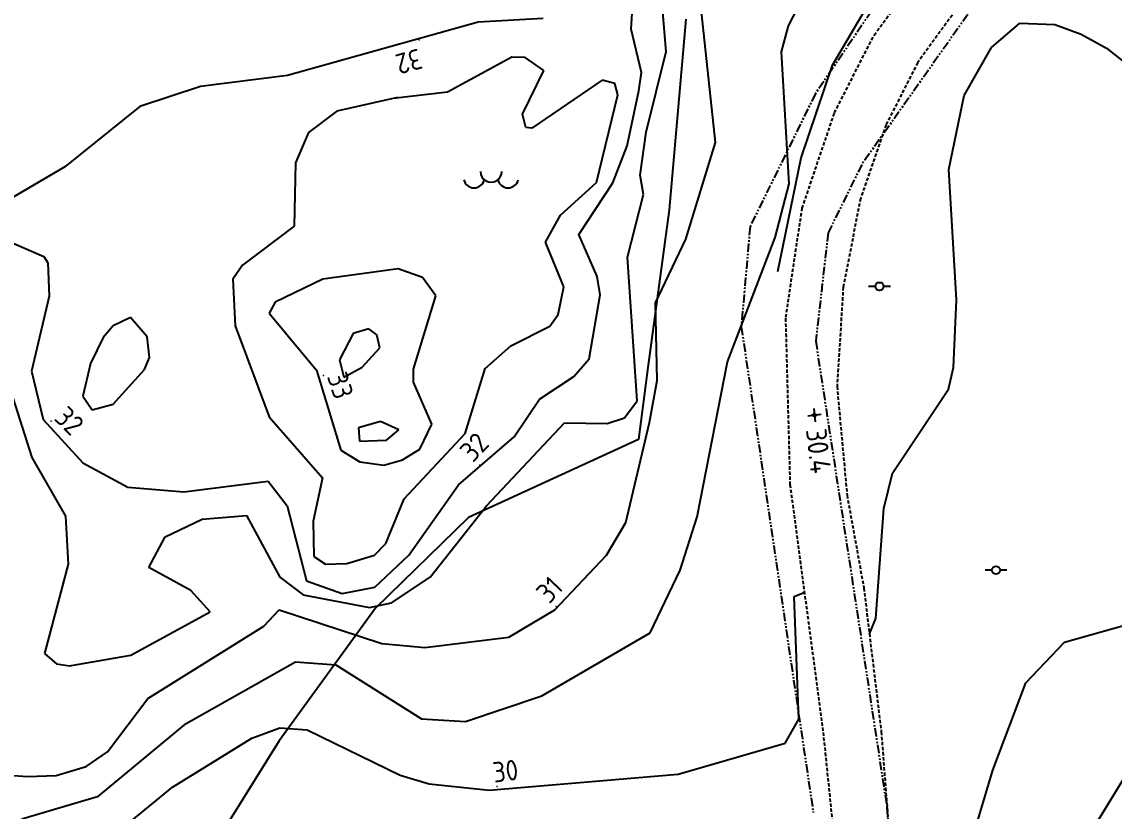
# Model space of a CAD drawing. Header units: metres. Extents: x 139929 to 142176, y 6401995 to 6404420.
# Drawn here: x 140050.9 to 140131.1, y 6402191 to 6402249 of the extents above; entities that cross this region are included whole.
import ezdxf
from ezdxf.enums import TextEntityAlignment as Align

# ---------------------------------------------------------------- set-up
doc = ezdxf.new("R2010")
doc.units = ezdxf.units.M
doc.header["$LTSCALE"] = 0.5
doc.linetypes.add('DASHED', pattern=[0.75, 0.5, -0.25])
doc.linetypes.add('PHANTOM', pattern=[2.5, 1.25, -0.25, 0.25, -0.25, 0.25, -0.25])
doc.layers.get('0').update_dxf_attribs({"color": 1})
for name, color, linetype in [('M-BEF-BELYSNINGSSTOLPE', 4, 'Continuous'), ('M-BEF-BÄCK', 7, 'Continuous'), ('M-BEF-MARKLINJE', 4, 'Continuous'), ('M-BEF-NIVÅ', 4, 'Continuous'), ('M-BEF-NIVÅKURVA-PRIMÄR-0.5M', 12, 'Continuous'), ('M-BEF-NIVÅKURVA-PRIMÄR-1.0M', 12, 'Continuous'), ('M-BEF-VÄGKANT', 1, 'DASHED'), ('M-GR-FASTIGHETSGRÄNS', 3, 'PHANTOM')]:
    doc.layers.add(name, color=color, linetype=linetype)
doc.styles.add('ISO', font='iso.shx', dxfattribs={"height": 2.5})
doc.linetypes.add('Bäck', pattern='A,5,[107,sma.shx,S=1,R=0,X=0,Y=0],5', length=10)

# ---------------------------------------------------------------- blocks, each defined once
blk = doc.blocks.new('PRI_L_ALLM')
for points in [[(-0.3, 0, 0), (-0.8, 0, 0)], [(0.8, 0, 0), (0.3, 0, 0)]]:
    blk.add_polyline3d(points)
blk.add_circle((0, 0), 0.3)
blk = doc.blocks.new('PRI_M_BERG')
for centre, radius, start, end in [((0, 0.867), 0.784, 179.99999, 0.00001), ((-1.252, 0.43), 0.765, 192.29023, 347.70977), ((1.252, 0.43), 0.765, 192.29023, 347.70977)]:
    blk.add_arc(centre, radius, start, end)
blk = doc.blocks.new('PRI_NIVÅ_HÖJDPUNKT_ISM')
at = {"color": 7}
for p, q in [((-0.25, 0), (0.25, 0)), ((0, 0.25), (0, -0.25))]:
    blk.add_line(p, q, dxfattribs=at)
blk = doc.blocks.new('SPWDEF')
at = {"color": 0, "linetype": 'Continuous'}
for p, q in [((-1, 0), (1, 0)), ((0, -1), (0, 1))]:
    blk.add_line(p, q, dxfattribs=at)
blk.add_circle((0, 0), 0.2)
blk = doc.blocks.new('PRI_NIVÅ_HÖJDPKT')
at = {"color": 0, "linetype": 'Continuous', "lineweight": -3}
blk.add_circle((183, 184), 0.0005, dxfattribs=at)

msp = doc.modelspace()

# ---------------------------------------------------------------- linework, layer by layer
at = {"layer": 'M-BEF-BÄCK', "linetype": 'Bäck', "lineweight": -3}
for p, q in [((140110.418, 6402245.813, 29.727), (140114.239, 6402252.289, 29.601)), ((140108.129, 6402239.011, 29.893), (140110.418, 6402245.813, 29.727)), ((140106.403, 6402230.649, 30.03), (140108.129, 6402239.011, 29.893))]:
    msp.add_line(p, q, dxfattribs=at)
at = {"layer": 'M-BEF-BÄCK', "lineweight": -3}
for p, q in [((140110.418, 6402245.813), (140114.239, 6402252.289)), ((140108.129, 6402239.011), (140110.418, 6402245.813)), ((140106.403, 6402230.649), (140108.129, 6402239.011))]:
    msp.add_line(p, q, dxfattribs=at)
at = {"layer": 'M-BEF-MARKLINJE'}
for p, q in [((140099.669, 6402249.187, 31.209), (140098.422, 6402235.186, 31.003)), ((140098.422, 6402235.186, 31.003), (140096.856, 6402223.605, 30.808)), ((140096.856, 6402223.605, 30.808), (140096.175, 6402218.306, 30.888)), ((140096.175, 6402218.306, 30.888), (140083.703, 6402212.592, 31.598)), ((140083.703, 6402212.592, 31.598), (140076.87, 6402205.927, 31.192)), ((140076.87, 6402205.927, 31.192), (140069.79, 6402196.171, 30.236)), ((140069.79, 6402196.171, 30.236), (140060.869, 6402181.841, 29.229)), ((140129.901, 6402190.245, 29.298), (140132.518, 6402194.533, 29.298))]:
    msp.add_line(p, q, dxfattribs=at)
at = {"layer": 'M-BEF-MARKLINJE', "lineweight": -3}
for p, q in [((140099.669, 6402249.187), (140098.422, 6402235.186)), ((140098.422, 6402235.186), (140096.856, 6402223.605)), ((140096.856, 6402223.605), (140096.175, 6402218.306)), ((140096.175, 6402218.306), (140083.703, 6402212.592)), ((140083.703, 6402212.592), (140076.87, 6402205.927)), ((140076.87, 6402205.927), (140075.937, 6402204.641)), ((140129.901, 6402190.245), (140132.518, 6402194.533))]:
    msp.add_line(p, q, dxfattribs=at)
at = {"layer": 'M-BEF-NIVÅKURVA-PRIMÄR-0.5M', "linetype": 'Continuous', "lineweight": -3}
for p, q in [((140107.194, 6402248.706, 30.5), (140109.238, 6402252.65, 30.5)), ((140098.206, 6402246.826, 31.5), (140097.832, 6402251.485, 31.5)), ((140106.688, 6402246.792, 30.5), (140107.194, 6402248.706, 30.5)), ((140086.89, 6402246.413, 32.5), (140082.158, 6402243.819, 32.5)), ((140087.851, 6402246.385, 32.5), (140086.89, 6402246.413, 32.5)), ((140089.22, 6402245.434, 32.5), (140087.851, 6402246.385, 32.5)), ((140096.746, 6402240.884, 31.5), (140098.206, 6402246.826, 31.5)), ((140107.246, 6402237.094, 30.5), (140106.688, 6402246.792, 30.5)), ((140087.661, 6402242.203, 32.5), (140089.22, 6402245.434, 32.5)), ((140093.501, 6402244.714, 32.5), (140088.353, 6402241.196, 32.5)), ((140094.433, 6402244.456, 32.5), (140093.501, 6402244.714, 32.5)), ((140082.158, 6402243.819, 32.5), (140078.169, 6402243.361, 32.5)), ((140094.66, 6402243.636, 32.5), (140094.433, 6402244.456, 32.5)), ((140078.471, 6402243.428, 32.5), (140074.028, 6402242.437, 32.5)), ((140093.106, 6402237.191, 32.5), (140094.66, 6402243.636, 32.5)), ((140074.028, 6402242.437, 32.5), (140071.95, 6402240.857, 32.5)), ((140087.896, 6402241.245, 32.5), (140087.661, 6402242.203, 32.5)), ((140071.95, 6402240.857, 32.5), (140070.993, 6402238.642, 32.5)), ((140088.353, 6402241.196, 32.5), (140087.896, 6402241.245, 32.5)), ((140096.305, 6402237.734, 31.5), (140096.746, 6402240.884, 31.5)), ((140070.993, 6402238.642, 32.5), (140070.902, 6402233.997, 32.5)), ((140096.558, 6402236.302, 31.5), (140096.305, 6402237.734, 31.5)), ((140090.46, 6402234.793, 32.5), (140093.106, 6402237.191, 32.5)), ((140106.218, 6402233.162, 30.5), (140107.246, 6402237.094, 30.5)), ((140095.365, 6402231.72, 31.5), (140096.558, 6402236.302, 31.5)), ((140089.352, 6402232.814, 32.5), (140090.46, 6402234.793, 32.5)), ((140070.902, 6402233.997, 32.5), (140067.09, 6402231.121, 32.5)), ((140090.688, 6402229.53, 32.5), (140089.352, 6402232.814, 32.5)), ((140102.718, 6402224.031, 30.5), (140106.218, 6402233.162, 30.5)), ((140096.08, 6402221.162, 31.5), (140095.365, 6402231.72, 31.5)), ((140067.09, 6402231.121, 32.5), (140066.395, 6402230.083, 32.5)), ((140066.395, 6402230.083, 32.5), (140066.562, 6402226.661, 32.5)), ((140090.278, 6402227.501, 32.5), (140090.688, 6402229.53, 32.5)), ((140058.867, 6402227.27, 32.5), (140057.6, 6402226.665, 32.5)), ((140060.102, 6402225.856, 32.5), (140058.867, 6402227.27, 32.5)), ((140089.676, 6402226.64, 32.5), (140090.278, 6402227.501, 32.5)), ((140048.616, 6402226.416, 31.5), (140051.616, 6402216.981, 31.5)), ((140057.6, 6402226.665, 32.5), (140056.858, 6402225.811, 32.5)), ((140066.562, 6402226.661, 32.5), (140069.051, 6402219.975, 32.5)), ((140075.234, 6402226.093, 33.5), (140074.223, 6402224.166, 33.5)), ((140076.376, 6402226.448, 33.5), (140075.234, 6402226.093, 33.5)), ((140076.964, 6402225.991, 33.5), (140076.376, 6402226.448, 33.5)), ((140086.797, 6402225.205, 32.5), (140089.676, 6402226.64, 32.5)), ((140056.858, 6402225.811, 32.5), (140055.926, 6402223.893, 32.5)), ((140060.265, 6402224.349, 32.5), (140060.102, 6402225.856, 32.5)), ((140077.191, 6402225.046, 33.5), (140076.964, 6402225.991, 33.5)), ((140075.887, 6402223.624, 33.5), (140077.191, 6402225.046, 33.5)), ((140084.916, 6402223.518, 32.5), (140086.797, 6402225.205, 32.5)), ((140055.926, 6402223.893, 32.5), (140055.368, 6402221.488, 32.5)), ((140059.899, 6402223.458, 32.5), (140060.265, 6402224.349, 32.5)), ((140074.223, 6402224.166, 33.5), (140074.534, 6402222.894, 33.5)), ((140074.534, 6402222.894, 33.5), (140075.887, 6402223.624, 33.5)), ((140100.489, 6402212.623, 30.5), (140102.718, 6402224.031, 30.5)), ((140057.596, 6402220.909, 32.5), (140059.899, 6402223.458, 32.5)), ((140083.44, 6402218.755, 32.5), (140084.916, 6402223.518, 32.5)), ((140055.368, 6402221.488, 32.5), (140056.067, 6402220.499, 32.5)), ((140056.067, 6402220.499, 32.5), (140057.596, 6402220.909, 32.5)), ((140095.148, 6402219.899, 31.5), (140096.08, 6402221.162, 31.5)), ((140069.051, 6402219.975, 32.5), (140072.973, 6402215.504, 32.5)), ((140077.226, 6402219.635, 33.5), (140075.614, 6402219.159, 33.5)), ((140078.568, 6402219.017, 33.5), (140077.226, 6402219.635, 33.5)), ((140093.887, 6402219.493, 31.5), (140095.148, 6402219.899, 31.5)), ((140075.614, 6402219.159, 33.5), (140075.682, 6402218.186, 33.5)), ((140077.673, 6402218.273, 33.5), (140078.568, 6402219.017, 33.5)), ((140085.024, 6402213.431, 31.5), (140090.741, 6402219.532, 31.5)), ((140090.741, 6402219.532, 31.5), (140093.887, 6402219.493, 31.5)), ((140075.682, 6402218.186, 33.5), (140077.673, 6402218.273, 33.5)), ((140078.975, 6402213.966, 32.5), (140083.44, 6402218.755, 32.5)), ((140051.616, 6402216.981, 31.5), (140054.1, 6402212.674, 31.5)), ((140072.973, 6402215.504, 32.5), (140072.285, 6402212.321, 32.5)), ((140077.623, 6402210.665, 32.5), (140078.975, 6402213.966, 32.5)), ((140080.876, 6402208.193, 31.5), (140085.024, 6402213.431, 31.5)), ((140054.1, 6402212.674, 31.5), (140054.291, 6402209.149, 31.5)), ((140061.418, 6402211.161, 31.5), (140064.141, 6402212.47, 31.5)), ((140064.141, 6402212.47, 31.5), (140067.392, 6402212.722, 31.5)), ((140067.392, 6402212.722, 31.5), (140069.836, 6402208.204, 31.5)), ((140099.235, 6402208.705, 30.5), (140100.489, 6402212.623, 30.5)), ((140072.285, 6402212.321, 32.5), (140072.333, 6402209.723, 32.5)), ((140060.207, 6402208.907, 31.5), (140061.418, 6402211.161, 31.5)), ((140076.8, 6402209.824, 32.5), (140077.623, 6402210.665, 32.5)), ((140072.333, 6402209.723, 32.5), (140073.204, 6402209.147, 32.5)), ((140073.204, 6402209.147, 32.5), (140074.755, 6402209.205, 32.5)), ((140074.755, 6402209.205, 32.5), (140076.8, 6402209.824, 32.5)), ((140054.291, 6402209.149, 31.5), (140052.564, 6402202.584, 31.5)), ((140063.311, 6402207.211, 31.5), (140060.207, 6402208.907, 31.5)), ((140097.045, 6402204.105, 30.5), (140099.235, 6402208.705, 30.5)), ((140069.836, 6402208.204, 31.5), (140071.561, 6402206.897, 31.5)), ((140078.029, 6402206.311, 31.5), (140080.876, 6402208.193, 31.5)), ((140064.723, 6402205.663, 31.5), (140063.311, 6402207.211, 31.5)), ((140071.561, 6402206.897, 31.5), (140076.426, 6402205.965, 31.5)), ((140076.426, 6402205.965, 31.5), (140078.029, 6402206.311, 31.5)), ((140058.9, 6402202.463, 31.5), (140064.723, 6402205.663, 31.5)), ((140127.455, 6402203.435, 29.5), (140133.699, 6402205.171, 29.5)), ((140089.072, 6402199.474, 30.5), (140097.045, 6402204.105, 30.5)), ((140124.63, 6402200.425, 29.5), (140127.455, 6402203.435, 29.5)), ((140052.564, 6402202.584, 31.5), (140053.433, 6402201.831, 31.5)), ((140054.394, 6402201.681, 31.5), (140058.9, 6402202.463, 31.5)), ((140062.957, 6402197.461, 30.5), (140070.998, 6402201.971, 30.5)), ((140070.998, 6402201.971, 30.5), (140073.961, 6402201.758, 30.5)), ((140053.433, 6402201.831, 31.5), (140054.394, 6402201.681, 31.5)), ((140073.961, 6402201.758, 30.5), (140080.254, 6402197.798, 30.5)), ((140122.205, 6402194.03, 29.5), (140124.63, 6402200.425, 29.5)), ((140083.48, 6402197.584, 30.5), (140089.072, 6402199.474, 30.5)), ((140056.531, 6402192.1, 30.5), (140062.957, 6402197.461, 30.5)), ((140080.254, 6402197.798, 30.5), (140083.48, 6402197.584, 30.5)), ((140119.923, 6402186.438, 29.5), (140122.205, 6402194.03, 29.5)), ((140050.9, 6402190.457, 30.5), (140056.531, 6402192.1, 30.5))]:
    msp.add_line(p, q, dxfattribs=at)
at = {"layer": 'M-BEF-NIVÅKURVA-PRIMÄR-1.0M', "linetype": 'Continuous', "lineweight": -3}
for p, q in [((140101.834, 6402240.129, 31), (140100.636, 6402251.318, 31)), ((140095.652, 6402248.461, 32), (140095.756, 6402250.423, 32)), ((140084.41, 6402248.97, 32), (140070.394, 6402245.047, 32)), ((140089.182, 6402249.252, 32), (140084.41, 6402248.97, 32)), ((140122.096, 6402247.12, 30), (140124.196, 6402248.909, 30)), ((140124.196, 6402248.909, 30), (140126.758, 6402248.791, 30)), ((140126.758, 6402248.791, 30), (140128.682, 6402248.101, 30)), ((140096.392, 6402245.283, 32), (140095.652, 6402248.461, 32)), ((140128.682, 6402248.101, 30), (140130.56, 6402247.074, 30)), ((140120.094, 6402243.582, 30), (140122.096, 6402247.12, 30)), ((140130.56, 6402247.074, 30), (140134.732, 6402243.723, 30)), ((140096.202, 6402243.922, 32), (140096.392, 6402245.283, 32)), ((140070.394, 6402245.047, 32), (140064.022, 6402244.249, 32)), ((140064.022, 6402244.249, 32), (140059.565, 6402242.777, 32)), ((140095.356, 6402239.894, 32), (140096.202, 6402243.922, 32)), ((140118.98, 6402238.147, 30), (140120.094, 6402243.582, 30)), ((140059.565, 6402242.777, 32), (140054.052, 6402238.347, 32)), ((140094.291, 6402237.176, 32), (140095.356, 6402239.894, 32)), ((140099.668, 6402233.028, 31), (140101.834, 6402240.129, 31)), ((140054.052, 6402238.347, 32), (140047.83, 6402234.687, 32)), ((140119.539, 6402228.585, 30), (140118.98, 6402238.147, 30)), ((140091.788, 6402233.378, 32), (140094.291, 6402237.176, 32)), ((140048.7, 6402233.402, 32), (140052.497, 6402231.763, 32)), ((140093.155, 6402230.294, 32), (140091.788, 6402233.378, 32)), ((140097.437, 6402228.353, 31), (140099.668, 6402233.028, 31)), ((140052.497, 6402231.763, 32), (140052.789, 6402231.286, 32)), ((140052.789, 6402231.286, 32), (140052.893, 6402228.855, 32)), ((140078.533, 6402230.857, 33), (140073.009, 6402230.101, 33)), ((140080.32, 6402230.217, 33), (140078.533, 6402230.857, 33)), ((140073.009, 6402230.101, 33), (140069.488, 6402228.405, 33)), ((140081.289, 6402228.876, 33), (140080.32, 6402230.217, 33)), ((140093.368, 6402228.932, 32), (140093.155, 6402230.294, 32)), ((140052.893, 6402228.855, 32), (140051.6, 6402223.329, 32)), ((140079.665, 6402223.478, 33), (140081.289, 6402228.876, 33)), ((140092.554, 6402224.25, 32), (140093.368, 6402228.932, 32)), ((140119.326, 6402223.598, 30), (140119.539, 6402228.585, 30)), ((140069.488, 6402228.405, 33), (140069.055, 6402227.584, 33)), ((140097.554, 6402222.649, 31), (140097.437, 6402228.353, 31)), ((140069.055, 6402227.584, 33), (140072.525, 6402223.408, 33)), ((140091.421, 6402222.943, 32), (140092.554, 6402224.25, 32)), ((140051.6, 6402223.329, 32), (140052.453, 6402219.789, 32)), ((140072.525, 6402223.408, 33), (140074.308, 6402217.525, 33)), ((140079.648, 6402222.534, 33), (140079.665, 6402223.478, 33)), ((140088.921, 6402221.27, 32), (140091.421, 6402222.943, 32)), ((140118.957, 6402222.015, 30), (140119.326, 6402223.598, 30)), ((140081.002, 6402219.438, 33), (140079.648, 6402222.534, 33)), ((140096.98, 6402219.557, 31), (140097.554, 6402222.649, 31)), ((140114.83, 6402215.833, 30), (140118.957, 6402222.015, 30)), ((140087.04, 6402218.511, 32), (140088.921, 6402221.27, 32)), ((140052.453, 6402219.789, 32), (140055.362, 6402216.599, 32)), ((140080.118, 6402217.6, 33), (140081.002, 6402219.438, 33)), ((140095.26, 6402212.209, 31), (140096.98, 6402219.557, 31)), ((140082.965, 6402214.982, 32), (140087.04, 6402218.511, 32)), ((140074.308, 6402217.525, 33), (140075.709, 6402216.666, 33)), ((140078.838, 6402216.824, 33), (140080.118, 6402217.6, 33)), ((140055.362, 6402216.599, 32), (140058.671, 6402214.803, 32)), ((140075.709, 6402216.666, 33), (140077.469, 6402216.433, 33)), ((140077.469, 6402216.433, 33), (140078.838, 6402216.824, 33)), ((140114.192, 6402213.239, 30), (140114.83, 6402215.833, 30)), ((140058.671, 6402214.803, 32), (140062.794, 6402214.466, 32)), ((140062.794, 6402214.466, 32), (140068.993, 6402215.258, 32)), ((140068.993, 6402215.258, 32), (140070.375, 6402213.451, 32)), ((140079.32, 6402209.805, 32), (140082.965, 6402214.982, 32)), ((140070.375, 6402213.451, 32), (140071.809, 6402207.924, 32)), ((140113.613, 6402205.175, 30), (140114.192, 6402213.239, 30)), ((140093.833, 6402209.812, 31), (140095.26, 6402212.209, 31)), ((140076.817, 6402207.46, 32), (140079.32, 6402209.805, 32)), ((140090.026, 6402205.794, 31), (140093.833, 6402209.812, 31)), ((140071.809, 6402207.924, 32), (140074.429, 6402207.006, 32)), ((140074.429, 6402207.006, 32), (140076.817, 6402207.46, 32)), ((140107.615, 6402206.789, 30), (140108.385, 6402207.103, 30)), ((140107.956, 6402197.766, 30), (140107.615, 6402206.789, 30)), ((140068.669, 6402204.591, 31), (140069.792, 6402205.803, 31)), ((140069.792, 6402205.803, 31), (140077.337, 6402203.316, 31)), ((140086.664, 6402203.791, 31), (140090.026, 6402205.794, 31)), ((140113.137, 6402204.035, 30), (140113.613, 6402205.175, 30)), ((140060.155, 6402199.293, 31), (140068.669, 6402204.591, 31)), ((140080.482, 6402203.021, 31), (140086.664, 6402203.791, 31)), ((140077.337, 6402203.316, 31), (140080.482, 6402203.021, 31)), ((140057.173, 6402195.371, 31), (140060.155, 6402199.293, 31)), ((140106.954, 6402196.009, 30), (140107.956, 6402197.766, 30)), ((140061.968, 6402192.764, 30), (140067.78, 6402196.367, 30)), ((140067.78, 6402196.367, 30), (140069.842, 6402197.123, 30)), ((140069.842, 6402197.123, 30), (140071.85, 6402196.978, 30)), ((140071.85, 6402196.978, 30), (140078.677, 6402193.656, 30)), ((140099.106, 6402193.718, 30), (140106.954, 6402196.009, 30)), ((140055.612, 6402194.298, 31), (140057.173, 6402195.371, 31)), ((140053.418, 6402193.641, 31), (140055.612, 6402194.298, 31)), ((140048.687, 6402193.745, 31), (140051.272, 6402193.551, 31)), ((140051.272, 6402193.551, 31), (140053.418, 6402193.641, 31)), ((140078.677, 6402193.656, 30), (140080.807, 6402193.024, 30)), ((140085.21, 6402192.541, 30), (140099.106, 6402193.718, 30)), ((140057.288, 6402188.947, 30), (140061.968, 6402192.764, 30)), ((140080.807, 6402193.024, 30), (140085.21, 6402192.541, 30))]:
    msp.add_line(p, q, dxfattribs=at)
at = {"layer": 'M-BEF-VÄGKANT'}
for p, q in [((140113.484, 6402248.024), (140117.27, 6402253.131)), ((140120.553, 6402251.318), (140116.693, 6402246.012)), ((140110.572, 6402242.308), (140113.484, 6402248.024)), ((140116.693, 6402246.012), (140114.36, 6402241.441)), ((140108.199, 6402235.3), (140110.572, 6402242.308)), ((140114.36, 6402241.441), (140112.485, 6402236.015)), ((140112.485, 6402236.015), (140111.215, 6402229.51)), ((140107.001, 6402227.29), (140108.199, 6402235.3)), ((140111.215, 6402229.51), (140110.763, 6402222.213)), ((140107.331, 6402214.971), (140107.001, 6402227.29)), ((140110.763, 6402222.213), (140111.495, 6402214.236)), ((140109.752, 6402196.901), (140107.331, 6402214.971)), ((140111.495, 6402214.236), (140112.73, 6402207.405)), ((140112.73, 6402207.405), (140114.007, 6402196.851)), ((140111.058, 6402184.24), (140109.752, 6402196.901)), ((140114.007, 6402196.851), (140114.936, 6402184.914))]:
    msp.add_line(p, q, dxfattribs=at)
at = {"layer": 'M-BEF-VÄGKANT', "lineweight": -3}
for p, q in [((140113.484, 6402248.024), (140117.27, 6402253.131)), ((140120.553, 6402251.318), (140116.693, 6402246.012)), ((140110.572, 6402242.308), (140113.484, 6402248.024)), ((140116.693, 6402246.012), (140114.36, 6402241.441)), ((140108.199, 6402235.3), (140110.572, 6402242.308)), ((140114.36, 6402241.441), (140112.485, 6402236.015)), ((140112.485, 6402236.015), (140111.215, 6402229.51)), ((140107.001, 6402227.29), (140108.199, 6402235.3)), ((140111.215, 6402229.51), (140110.763, 6402222.213)), ((140107.331, 6402214.971), (140107.001, 6402227.29)), ((140110.763, 6402222.213), (140111.495, 6402214.236)), ((140109.752, 6402196.901), (140107.331, 6402214.971)), ((140111.495, 6402214.236), (140112.73, 6402207.405)), ((140112.73, 6402207.405), (140114.007, 6402196.851)), ((140111.058, 6402184.24), (140109.752, 6402196.901)), ((140114.007, 6402196.851), (140114.936, 6402184.914))]:
    msp.add_line(p, q, dxfattribs=at)
at = {"layer": 'M-GR-FASTIGHETSGRÄNS'}
for p, q in [((140121.077, 6402250.551), (140112.58, 6402238.523)), ((140121.077, 6402250.551), (140112.58, 6402238.523)), ((140113.294, 6402249.783), (140109.171, 6402243.716)), ((140113.294, 6402249.783), (140109.171, 6402243.716)), ((140109.171, 6402243.716), (140104.373, 6402233.957)), ((140109.171, 6402243.716), (140104.373, 6402233.957)), ((140112.58, 6402238.523), (140110.105, 6402233.492)), ((140112.58, 6402238.523), (140110.105, 6402233.492)), ((140104.373, 6402233.957), (140103.731, 6402226.602)), ((140104.373, 6402233.957), (140103.731, 6402226.602)), ((140110.105, 6402233.492), (140109.197, 6402225.536)), ((140110.105, 6402233.492), (140109.197, 6402225.536)), ((140103.731, 6402226.602), (140109.016, 6402190.902)), ((140103.731, 6402226.602), (140109.016, 6402190.902)), ((140109.197, 6402225.536), (140114.408, 6402191.411)), ((140109.197, 6402225.536), (140114.408, 6402191.411)), ((140114.408, 6402191.411), (140118.468, 6402131.595)), ((140114.408, 6402191.411), (140118.468, 6402131.595))]:
    msp.add_line(p, q, dxfattribs=at)

# ---------------------------------------------------------------- block references
at = {"layer": 'M-BEF-BELYSNINGSSTOLPE'}
for p in [(140113.883, 6402229.559), (140113.883, 6402229.559), (140122.441, 6402208.712), (140122.441, 6402208.712)]:
    msp.add_blockref('PRI_L_ALLM', p, dxfattribs=at)
at = {"layer": 'M-BEF-MARKLINJE'}
msp.add_blockref('PRI_M_BERG', (140085.354, 6402237.13, 32.422), dxfattribs=at)
msp.add_blockref('PRI_M_BERG', (140085.354, 6402237.13, 32.422), dxfattribs=at)
at = {"layer": 'M-BEF-NIVÅ', "xscale": 0.5, "yscale": 0.5, "zscale": 0.5, "rotation": 276.7500002446786}
msp.add_blockref('SPWDEF', (140109.108, 6402220.105), dxfattribs=at)
at = {"layer": 'M-BEF-NIVÅ', "lineweight": -3, "rotation": 276.7500002446787}
msp.add_blockref('PRI_NIVÅ_HÖJDPUNKT_ISM', (140109.108, 6402220.105), dxfattribs=at)
at = {"layer": 'M-BEF-NIVÅKURVA-PRIMÄR-1.0M', "color": 1, "linetype": 'Continuous', "lineweight": -3, "xscale": 0.001, "yscale": 0.001, "zscale": 0.001}
for p in [(140079.891, 6402247.495, 32), (140072.854, 6402222.824, 33), (140052.871, 6402219.48, 32), (140084.348, 6402216.25, 32), (140089.955, 6402205.865, 31), (140085.628, 6402192.646, 30)]:
    msp.add_blockref('PRI_NIVÅ_HÖJDPKT', p, dxfattribs=at)

# ---------------------------------------------------------------- texts
at = {"layer": 'M-BEF-NIVÅ', "style": 'ISO'}
for rotation in [276.16046, 276.75]:
    msp.add_text('30.4', height=1.5, rotation=rotation, dxfattribs=at).set_placement((140109.215, 6402219.111), align=Align.MIDDLE_LEFT)
at = {"layer": 'M-BEF-NIVÅKURVA-PRIMÄR-1.0M', "style": 'ISO'}
for s, rotation, p in [('32', 195.903, (140079.891, 6402247.495)), ('33', 287.69399, (140072.854, 6402222.824)), ('32', 315.828, (140052.871, 6402219.48)), ('32', 46.584, (140084.348, 6402216.25)), ('31', 46.638, (140089.955, 6402205.865)), ('30', 7.218, (140085.628, 6402192.646))]:
    msp.add_text(s, height=1.5, rotation=rotation, dxfattribs=at).set_placement(p, align=Align.BOTTOM_LEFT)

doc.saveas('drawing.dxf')
